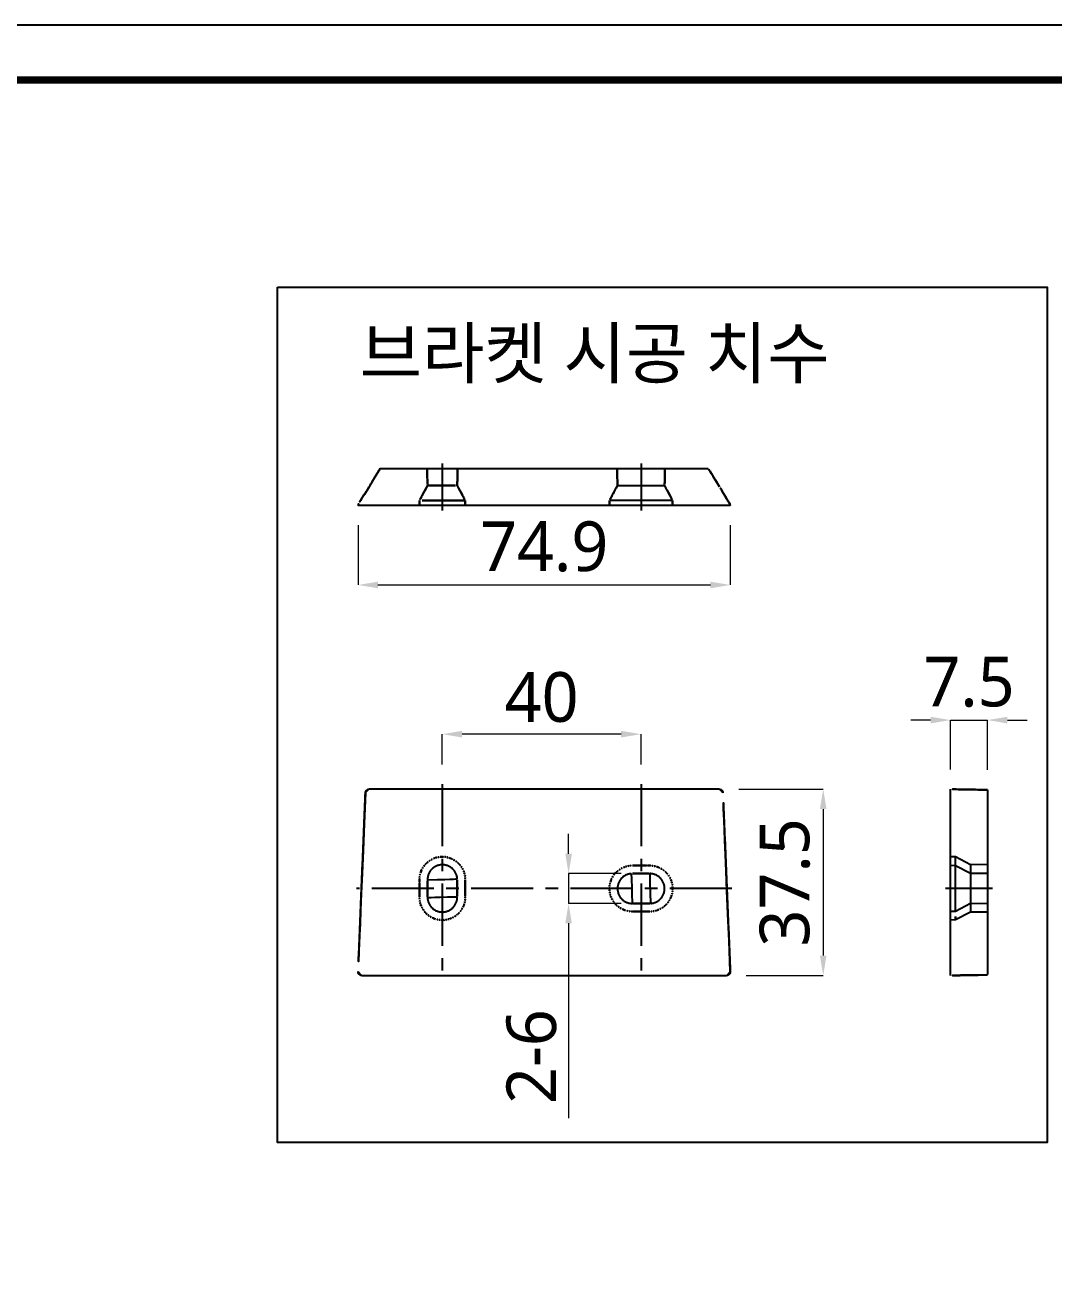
# Model space of a CAD drawing. Extents: x 16296675745 to 16296677481, y -37409619395 to -37409618123.
# Drawn here: x 16296676805.8 to 16296677012.9, y -37409618962.4 to -37409618710.2 of the extents above; entities that cross this region are included whole.
import ezdxf

# ---------------------------------------------------------------- set-up
doc = ezdxf.new("R2010")
doc.units = 0
doc.header["$LTSCALE"] = 10
doc.header["$MEASUREMENT"] = 0
doc.header["$PDMODE"] = 3
doc.header["$PDSIZE"] = -10
doc.linetypes.add('CENTER', pattern=[2, 1.25, -0.25, 0.25, -0.25])
doc.linetypes.add('HIDDEN2', pattern=[4.7625, 3.175, -1.5875])
doc.layers.get('0').update_dxf_attribs({"linetype": 'CONTINUOUS'})
doc.layers.get('DEFPOINTS').update_dxf_attribs({"linetype": 'CONTINUOUS'})
doc.layers.add('1', color=7, linetype='CONTINUOUS')
doc.layers.add('BODY', color=7, linetype='CONTINUOUS')
doc.styles.add('Daelim Dimension', font='')
doc.styles.get('Daelim Dimension').set_extended_font_data('NanumGothic')
doc.dimstyles.new('DEFAULT', dxfattribs={"dimscale": 2, "dimtxt": 2, "dimasz": 2, "dimexe": 0, "dimexo": 2, "dimgap": 1, "dimtad": 1, "dimdec": 1, "dimzin": 9, "dimdsep": 46, "dimtxsty": 'Daelim Dimension', "dimcen": 0.5, "dimclrd": 252, "dimclre": 252, "dimclrt": 3, "dimadec": 1, "dimazin": 0, "dimtfac": 1, "dimtdec": 1, "dimtix": 1, "dimtmove": 0, "dimatfit": 3, "dimfxl": 1, "dimtolj": 1, "dimtzin": 1, "dimlwd": 9, "dimlwe": 9, "dimarcsym": 0})

# ---------------------------------------------------------------- blocks, each defined once
blk = doc.blocks.new('*D32')
at = {"color": 5, "lineweight": 9, "ltscale": 0.5, "transparency": 16777216}
for p, q in [((16296676988.09841, -37409618850.072723), (16296676984.09841, -37409618850.072723)), ((16296676992.09841, -37409618859.991913), (16296676992.09841, -37409618850.072723)), ((16296676992.09841, -37409618850.072723), (16296676999.54841, -37409618850.072723)), ((16296676999.54841, -37409618860.114738), (16296676999.54841, -37409618850.072723)), ((16296677003.54841, -37409618850.072723), (16296677007.54841, -37409618850.072723))]:
    blk.add_line(p, q, dxfattribs=at)
at = {"color": 5, "ltscale": 0.5, "transparency": 16777216}
for points in [[(16296676988.09841, -37409618849.406059), (16296676988.09841, -37409618850.739388), (16296676992.09841, -37409618850.072723)], [(16296677003.54841, -37409618849.406059), (16296677003.54841, -37409618850.739388), (16296676999.54841, -37409618850.072723)]]:
    blk.add_solid(points, dxfattribs=at)
at = {"layer": 'DEFPOINTS', "color": 0, "ltscale": 0.5, "transparency": 16777216}
for p in [(16296676999.54841, -37409618850.072723), (16296676992.09841, -37409618863.991913), (16296676999.54841, -37409618864.114738)]:
    blk.add_point(p, dxfattribs=at)
at = {"color": 7, "ltscale": 0.5, "transparency": 16777216, "insert": (16296676995.82341, -37409618842.428947), "char_height": 10, "attachment_point": 5, "style": 'Daelim Dimension'}
blk.add_mtext('\\A1;7.5', dxfattribs=at)
blk = doc.blocks.new('*D33')
at = {"color": 5, "lineweight": 9, "ltscale": 0.5, "transparency": 16777216}
for p, q in [((16296676889.760639, -37409618858.984703), (16296676889.760639, -37409618852.907829)), ((16296676925.78632, -37409618852.907829), (16296676893.760639, -37409618852.907829)), ((16296676929.78632, -37409618858.984703), (16296676929.78632, -37409618852.907829))]:
    blk.add_line(p, q, dxfattribs=at)
at = {"color": 5, "ltscale": 0.5, "transparency": 16777216}
for points in [[(16296676893.760639, -37409618852.241173), (16296676893.760639, -37409618853.574493), (16296676889.760639, -37409618852.907829)], [(16296676925.78632, -37409618852.241173), (16296676925.78632, -37409618853.574493), (16296676929.78632, -37409618852.907829)]]:
    blk.add_solid(points, dxfattribs=at)
at = {"layer": 'DEFPOINTS', "color": 0, "ltscale": 0.5, "transparency": 16777216}
for p in [(16296676889.760639, -37409618852.907829), (16296676889.760639, -37409618862.984703), (16296676929.78632, -37409618862.984703)]:
    blk.add_point(p, dxfattribs=at)
at = {"color": 7, "ltscale": 0.5, "transparency": 16777216, "insert": (16296676909.773479, -37409618845.500107), "char_height": 10, "attachment_point": 5, "style": 'Daelim Dimension'}
blk.add_mtext('\\A1;40', dxfattribs=at)
blk = doc.blocks.new('*D34')
at = {"color": 5, "lineweight": 9, "ltscale": 0.5, "transparency": 16777216}
for p, q in [((16296676872.817671, -37409618810.871017), (16296676872.817671, -37409618822.879333)), ((16296676947.753389, -37409618810.867538), (16296676947.753389, -37409618822.879333)), ((16296676876.817671, -37409618822.879333), (16296676943.753389, -37409618822.879333))]:
    blk.add_line(p, q, dxfattribs=at)
at = {"color": 5, "ltscale": 0.5, "transparency": 16777216}
for points in [[(16296676876.817671, -37409618822.212669), (16296676876.817671, -37409618823.545998), (16296676872.817671, -37409618822.879333)], [(16296676943.753389, -37409618822.212669), (16296676943.753389, -37409618823.545998), (16296676947.753389, -37409618822.879333)]]:
    blk.add_solid(points, dxfattribs=at)
at = {"layer": 'DEFPOINTS', "color": 0, "ltscale": 0.5, "transparency": 16777216}
for p in [(16296676872.817671, -37409618806.871017), (16296676947.753389, -37409618806.867538), (16296676947.753389, -37409618822.879333)]:
    blk.add_point(p, dxfattribs=at)
at = {"color": 7, "ltscale": 0.5, "transparency": 16777216, "insert": (16296676910.28553, -37409618815.178329), "char_height": 10, "attachment_point": 5, "style": 'Daelim Dimension'}
blk.add_mtext('\\A1;74.9', dxfattribs=at)
blk = doc.blocks.new('*D35')
at = {"color": 5, "lineweight": 9, "ltscale": 0.5, "transparency": 16777216}
for p, q in [((16296676949.49768, -37409618863.9847), (16296676966.4644, -37409618863.9847)), ((16296676966.4644, -37409618867.9847), (16296676966.4644, -37409618897.4847)), ((16296676950.9745, -37409618901.4847), (16296676966.4644, -37409618901.4847))]:
    blk.add_line(p, q, dxfattribs=at)
at = {"color": 5, "ltscale": 0.5, "transparency": 16777216}
for points in [[(16296676965.79774, -37409618867.9847), (16296676967.13107, -37409618867.9847), (16296676966.4644, -37409618863.9847)], [(16296676965.79774, -37409618897.4847), (16296676967.13107, -37409618897.4847), (16296676966.4644, -37409618901.4847)]]:
    blk.add_solid(points, dxfattribs=at)
at = {"layer": 'DEFPOINTS', "color": 0, "ltscale": 0.5, "transparency": 16777216}
for p in [(16296676945.49768, -37409618863.9847), (16296676946.9745, -37409618901.4847), (16296676966.4644, -37409618901.4847)]:
    blk.add_point(p, dxfattribs=at)
at = {"color": 7, "ltscale": 0.5, "transparency": 16777216, "insert": (16296676958.7634, -37409618882.7347), "char_height": 10, "attachment_point": 5, "rotation": 90, "style": 'Daelim Dimension'}
blk.add_mtext('\\A1;37.5', dxfattribs=at)
blk = doc.blocks.new('*D36')
at = {"color": 5, "lineweight": 9, "ltscale": 0.5, "transparency": 16777216}
for p, q in [((16296676915.20158, -37409618876.98354), (16296676915.20158, -37409618872.98354)), ((16296676925.78632, -37409618880.98354), (16296676915.20158, -37409618880.98354)), ((16296676915.20158, -37409618880.98354), (16296676915.20158, -37409618886.98354)), ((16296676925.78632, -37409618886.98354), (16296676915.20158, -37409618886.98354)), ((16296676915.20158, -37409618890.98354), (16296676915.20158, -37409618930.23454))]:
    blk.add_line(p, q, dxfattribs=at)
at = {"color": 5, "ltscale": 0.5, "transparency": 16777216}
for points in [[(16296676914.53491, -37409618876.98354), (16296676915.86824, -37409618876.98354), (16296676915.20158, -37409618880.98354)], [(16296676914.53491, -37409618890.98354), (16296676915.86824, -37409618890.98354), (16296676915.20158, -37409618886.98354)]]:
    blk.add_solid(points, dxfattribs=at)
at = {"layer": 'DEFPOINTS', "color": 0, "ltscale": 0.5, "transparency": 16777216}
for p in [(16296676929.78632, -37409618880.98354), (16296676915.20158, -37409618886.98354), (16296676929.78632, -37409618886.98354)]:
    blk.add_point(p, dxfattribs=at)
at = {"color": 7, "ltscale": 0.5, "transparency": 16777216, "insert": (16296676907.75809, -37409618917.80535), "char_height": 10, "attachment_point": 5, "rotation": 90, "style": 'Daelim Dimension'}
blk.add_mtext('\\A1;2-6', dxfattribs=at)

msp = doc.modelspace()

# ---------------------------------------------------------------- linework, layer by layer
at = {"color": 1, "linetype": 'CENTER'}
for p, q in [((16296676889.760639, -37409618798.421013), (16296676889.760639, -37409618807.870232)), ((16296676929.78632, -37409618798.421013), (16296676929.78632, -37409618807.86837)), ((16296676889.760639, -37409618862.984703), (16296676889.760639, -37409618902.484703)), ((16296676929.78632, -37409618862.984703), (16296676929.78632, -37409618902.484703)), ((16296676948.06921, -37409618883.983543), (16296676872.50342, -37409618883.983543)), ((16296677000.54841, -37409618883.983543), (16296676991.09841, -37409618883.983543))]:
    msp.add_line(p, q, dxfattribs=at)
at = {"ltscale": 0.5}
msp.add_lwpolyline([(16296676477.834841, -37409619187.177101), (16296677128.834841, -37409619187.177101), (16296677128.834841, -37409618710.177101), (16296676477.834841, -37409618710.177101)], close=True, dxfattribs=at)
at = {"color": 5, "linetype": 'ByBlock', "lineweight": 200, "const_width": 1.5}
msp.add_lwpolyline([(16296676488.30303, -37409619166.75238), (16296677118.30303, -37409619166.75238), (16296677118.30303, -37409618721.25238), (16296676488.30303, -37409618721.25238)], close=True, dxfattribs=at)
at = {"layer": '1'}
msp.add_lwpolyline([(16296676856.562941, -37409618762.96463), (16296677011.58606, -37409618762.96463), (16296677011.58606, -37409618935.12352), (16296676856.562941, -37409618935.12352)], close=True, dxfattribs=at)
at = {"layer": 'BODY'}
for p, q in [((16296676992.09841, -37409618901.477501), (16296676992.09841, -37409618863.991913)), ((16296676999.54841, -37409618864.114738), (16296676999.54841, -37409618901.292389))]:
    msp.add_line(p, q, dxfattribs=at)
at = {"layer": 'BODY', "linetype": 'HIDDEN2'}
for p, q in [((16296676993.114349, -37409618877.615021), (16296676992.099951, -37409618877.589104)), ((16296676993.09841, -37409618888.583527), (16296676993.09841, -37409618877.683296)), ((16296676996.09841, -37409618879.206528), (16296676993.114349, -37409618877.615021)), ((16296676993.09841, -37409618879.383537), (16296676992.099951, -37409618879.366096)), ((16296676996.09841, -37409618880.983543), (16296676993.09841, -37409618879.383537)), ((16296676996.09841, -37409618879.256607), (16296676996.0984, -37409618888.648308)), ((16296676999.547001, -37409618879.146332), (16296676996.09841, -37409618879.206528)), ((16296676999.548059, -37409618880.923317), (16296676996.09841, -37409618880.983543)), ((16296676993.09841, -37409618888.583527), (16296676992.099951, -37409618888.600967)), ((16296676996.09841, -37409618886.983543), (16296676993.09841, -37409618888.583527)), ((16296676999.54841, -37409618887.043747), (16296676996.09841, -37409618886.983543)), ((16296676993.114479, -37409618890.297943), (16296676992.09841, -37409618890.323967)), ((16296676996.09841, -37409618888.70652), (16296676993.114479, -37409618890.297943)), ((16296676999.547001, -37409618888.766724), (16296676996.09841, -37409618888.70652))]:
    msp.add_line(p, q, dxfattribs=at)
for points in [[(16296676925.08573, -37409618802.871017), (16296676925.035641, -37409618802.871017), (16296676934.476049, -37409618802.871017)], [(16296676936.05884, -37409618805.871017), (16296676936.135639, -37409618805.871017), (16296676923.51309, -37409618805.871017)]]:
    msp.add_lwpolyline(points, dxfattribs=at)
at = {"layer": 'BODY'}
for points, degree in [([(16296676877.252131, -37409618799.421013), (16296676875.089041, -37409618802.983032), (16296676872.925961, -37409618806.545052)], 2), ([(16296676877.252131, -37409618799.421013), (16296676910.28569, -37409618799.421013), (16296676943.31925, -37409618799.421013)], 2), ([(16296676945.60272, -37409618803.121017), (16296676944.460991, -37409618801.271011), (16296676943.31925, -37409618799.421013)], 2), ([(16296676947.64542, -37409618806.545052), (16296676946.64924, -37409618804.875221), (16296676945.653061, -37409618803.205391)], 2), ([(16296676947.753389, -37409618806.867538), (16296676910.28553, -37409618806.869278), (16296676872.817671, -37409618806.871017)], 2), ([(16296676874.2952, -37409618864.703018), (16296676873.556749, -37409618882.704079), (16296676872.8183, -37409618900.705139)], 2), ([(16296676874.953171, -37409618863.991913), (16296676874.993549, -37409618863.987099), (16296676875.03429, -37409618863.984703), (16296676875.074961, -37409618863.984703)], 3), ([(16296676945.497681, -37409618863.984703), (16296676910.28632, -37409618863.984703), (16296676875.074961, -37409618863.984703)], 2), ([(16296676945.497681, -37409618863.984703), (16296676945.538349, -37409618863.984703), (16296676945.57909, -37409618863.987099), (16296676945.619471, -37409618863.991913)], 3), ([(16296676947.754339, -37409618900.705139), (16296676947.01589, -37409618882.704079), (16296676946.277439, -37409618864.703018)], 2), ([(16296676999.54841, -37409618864.114738), (16296676995.823469, -37409618864.049713), (16296676992.09853, -37409618863.984703)], 2), ([(16296676886.706591, -37409618878.766411), (16296676886.8333, -37409618878.65329), (16296676886.966089, -37409618878.54744), (16296676887.1036, -37409618878.449417)], 3), ([(16296676887.1036, -37409618878.449417), (16296676887.241011, -37409618878.351479), (16296676887.38312, -37409618878.261337), (16296676887.52854, -37409618878.179573)], 3), ([(16296676887.52854, -37409618878.179573), (16296676887.673941, -37409618878.097816), (16296676887.822651, -37409618878.024437), (16296676887.97328, -37409618877.959961)], 3), ([(16296676888.42971, -37409618877.793053), (16296676888.582741, -37409618877.746147), (16296676888.736219, -37409618877.707848), (16296676888.888981, -37409618877.677612)], 3), ([(16296676888.888981, -37409618877.677612), (16296676889.04154, -37409618877.647423), (16296676889.193371, -37409618877.625282), (16296676889.34333, -37409618877.610687)], 3), ([(16296676889.786301, -37409618877.589073), (16296676889.931299, -37409618877.589073), (16296676890.07934, -37409618877.596107), (16296676890.229259, -37409618877.610687)], 3), ([(16296676890.229259, -37409618877.610687), (16296676890.379219, -37409618877.625282), (16296676890.53105, -37409618877.647423), (16296676890.683611, -37409618877.677612)], 3), ([(16296676890.683611, -37409618877.677612), (16296676890.83637, -37409618877.707848), (16296676890.989849, -37409618877.746147), (16296676891.14287, -37409618877.793053)], 3), ([(16296676891.5993, -37409618877.959953), (16296676891.749941, -37409618878.024406), (16296676891.898649, -37409618878.097801), (16296676892.044041, -37409618878.17955)], 3), ([(16296676892.044041, -37409618878.17955), (16296676892.18947, -37409618878.261307), (16296676892.331579, -37409618878.351448), (16296676892.46899, -37409618878.449387)], 3), ([(16296676892.46899, -37409618878.449387), (16296676892.606489, -37409618878.547409), (16296676892.73929, -37409618878.653236), (16296676892.86599, -37409618878.766373)], 3), ([(16296676885.25749, -37409618881.309219), (16296676885.28772, -37409618881.156464), (16296676885.32601, -37409618881.00296), (16296676885.372881, -37409618880.849937)], 3), ([(16296676885.539761, -37409618880.393494), (16296676885.604231, -37409618880.242859), (16296676885.67762, -37409618880.094147), (16296676885.759371, -37409618879.948753)], 3), ([(16296676885.759371, -37409618879.948753), (16296676885.841141, -37409618879.803322), (16296676885.931271, -37409618879.661217), (16296676886.029221, -37409618879.523804)], 3), ([(16296676886.029221, -37409618879.523804), (16296676886.127239, -37409618879.386299), (16296676886.23308, -37409618879.253502), (16296676886.34621, -37409618879.126801)], 3), ([(16296676893.226379, -37409618879.12674), (16296676893.33951, -37409618879.253441), (16296676893.445351, -37409618879.386238), (16296676893.543369, -37409618879.523743)], 3), ([(16296676893.543369, -37409618879.523743), (16296676893.641319, -37409618879.66114), (16296676893.731461, -37409618879.803253), (16296676893.813219, -37409618879.948669)], 3), ([(16296676893.813219, -37409618879.948669), (16296676893.894979, -37409618880.094063), (16296676893.96837, -37409618880.242767), (16296676894.03285, -37409618880.39341)], 3), ([(16296676894.19973, -37409618880.849838), (16296676894.246599, -37409618881.002853), (16296676894.284901, -37409618881.156357), (16296676894.31513, -37409618881.309113)], 3), ([(16296676924.27915, -37409618881.300903), (16296676924.377171, -37409618881.163391), (16296676924.483009, -37409618881.030586), (16296676924.59613, -37409618880.903877)], 3), ([(16296676924.956499, -37409618880.543488), (16296676925.08321, -37409618880.430367), (16296676925.216, -37409618880.324516), (16296676925.3535, -37409618880.226486)], 3), ([(16296676925.3535, -37409618880.226486), (16296676925.49091, -37409618880.12854), (16296676925.63302, -37409618880.038406), (16296676925.77844, -37409618879.956627)], 3), ([(16296676925.77844, -37409618879.956627), (16296676925.92384, -37409618879.874878), (16296676926.07254, -37409618879.801491), (16296676926.223181, -37409618879.737007)], 3), ([(16296676926.679621, -37409618879.570122), (16296676926.83264, -37409618879.523247), (16296676926.986139, -37409618879.484947), (16296676927.138901, -37409618879.45472)], 3), ([(16296676927.138901, -37409618879.45472), (16296676927.291491, -37409618879.424507), (16296676927.44335, -37409618879.402367), (16296676927.593229, -37409618879.387756)], 3), ([(16296676927.59325, -37409618879.387756), (16296676927.743259, -37409618879.373154), (16296676927.891291, -37409618879.366089), (16296676928.036119, -37409618879.366081)], 3), ([(16296676928.036119, -37409618879.366081), (16296676929.564039, -37409618879.366081), (16296676931.091961, -37409618879.366081)], 2), ([(16296676928.036221, -37409618880.983543), (16296676929.78632, -37409618880.983543), (16296676931.536421, -37409618880.983543)], 2), ([(16296676931.091961, -37409618879.366081), (16296676931.31419, -37409618879.366081), (16296676931.536421, -37409618879.366081)], 2), ([(16296676931.536421, -37409618879.366081), (16296676931.68128, -37409618879.366089), (16296676931.829359, -37409618879.373154), (16296676931.97941, -37409618879.387772)], 3), ([(16296676931.97941, -37409618879.387772), (16296676932.12929, -37409618879.402382), (16296676932.281139, -37409618879.42453), (16296676932.433741, -37409618879.454727)], 3), ([(16296676932.433741, -37409618879.454727), (16296676932.586491, -37409618879.48497), (16296676932.73999, -37409618879.523277), (16296676932.893009, -37409618879.570137)], 3), ([(16296676933.34944, -37409618879.737053), (16296676933.500071, -37409618879.801521), (16296676933.648781, -37409618879.874924), (16296676933.79418, -37409618879.956673)], 3), ([(16296676933.79418, -37409618879.956673), (16296676933.93959, -37409618880.038437), (16296676934.081699, -37409618880.128578), (16296676934.21911, -37409618880.22654)], 3), ([(16296676934.21911, -37409618880.22654), (16296676934.3566, -37409618880.324547), (16296676934.489401, -37409618880.430397), (16296676934.616091, -37409618880.543533)], 3), ([(16296676934.976471, -37409618880.903923), (16296676935.089581, -37409618881.030632), (16296676935.195419, -37409618881.163429), (16296676935.29343, -37409618881.300926)], 3), ([(16296676885.168859, -37409618882.650963), (16296676885.168859, -37409618882.428741), (16296676885.168859, -37409618882.206528)], 2), ([(16296676885.168859, -37409618885.706497), (16296676885.168859, -37409618884.178726), (16296676885.168859, -37409618882.650963)], 2), ([(16296676885.168859, -37409618882.206528), (16296676885.168859, -37409618882.061668), (16296676885.17592, -37409618881.913597), (16296676885.19054, -37409618881.763557)], 3), ([(16296676885.19054, -37409618881.763557), (16296676885.205139, -37409618881.61367), (16296676885.227289, -37409618881.461807), (16296676885.25749, -37409618881.309219)], 3), ([(16296676886.78632, -37409618885.706512), (16296676886.78632, -37409618883.95652), (16296676886.78632, -37409618882.206528)], 2), ([(16296676892.78632, -37409618882.206429), (16296676892.78632, -37409618883.95652), (16296676892.78632, -37409618885.706619)], 2), ([(16296676894.31513, -37409618881.309113), (16296676894.345341, -37409618881.461708), (16296676894.367491, -37409618881.613564), (16296676894.38209, -37409618881.763443)], 3), ([(16296676894.38209, -37409618881.763443), (16296676894.396709, -37409618881.913483), (16296676894.40377, -37409618882.061539), (16296676894.40377, -37409618882.206398)], 3), ([(16296676894.40377, -37409618882.206398), (16296676894.40377, -37409618883.95652), (16296676894.40377, -37409618885.706642)], 2), ([(16296676923.418859, -37409618883.98362), (16296676923.418859, -37409618883.838623), (16296676923.4259, -37409618883.690567), (16296676923.440479, -37409618883.540657)], 3), ([(16296676923.440479, -37409618883.540657), (16296676923.45507, -37409618883.390694), (16296676923.4772, -37409618883.238861), (16296676923.507389, -37409618883.086304)], 3), ([(16296676923.507389, -37409618883.086304), (16296676923.537621, -37409618882.93354), (16296676923.57593, -37409618882.78006), (16296676923.62282, -37409618882.627029)], 3), ([(16296676923.789709, -37409618882.170601), (16296676923.854179, -37409618882.019958), (16296676923.92757, -37409618881.871246), (16296676924.009319, -37409618881.725853)], 3), ([(16296676924.009319, -37409618881.725853), (16296676924.091061, -37409618881.580452), (16296676924.18117, -37409618881.43837), (16296676924.279091, -37409618881.30098)], 3), ([(16296676935.29343, -37409618881.300926), (16296676935.39138, -37409618881.438339), (16296676935.481501, -37409618881.580452), (16296676935.563259, -37409618881.725883)], 3), ([(16296676935.563271, -37409618881.725883), (16296676935.64502, -37409618881.871277), (16296676935.718399, -37409618882.019981), (16296676935.782869, -37409618882.170624)], 3), ([(16296676935.94976, -37409618882.627037), (16296676935.996651, -37409618882.780067), (16296676936.03496, -37409618882.933548), (16296676936.065189, -37409618883.086311)], 3), ([(16296676936.065189, -37409618883.086311), (16296676936.095381, -37409618883.238861), (16296676936.117519, -37409618883.390694), (16296676936.132099, -37409618883.540649)], 3), ([(16296676936.132099, -37409618883.540649), (16296676936.14669, -37409618883.690567), (16296676936.153721, -37409618883.838608), (16296676936.153721, -37409618883.983612)], 3), ([(16296676885.19054, -37409618886.149483), (16296676885.17592, -37409618885.999428), (16296676885.168859, -37409618885.851357), (16296676885.168859, -37409618885.706497)], 3), ([(16296676885.25749, -37409618886.603813), (16296676885.227289, -37409618886.45121), (16296676885.205139, -37409618886.299347), (16296676885.19054, -37409618886.149483)], 3), ([(16296676894.38209, -37409618886.149597), (16296676894.367491, -37409618886.299477), (16296676894.345329, -37409618886.45134), (16296676894.31513, -37409618886.603943)], 3), ([(16296676894.40377, -37409618885.706642), (16296676894.40377, -37409618885.851501), (16296676894.396709, -37409618885.999573), (16296676894.38209, -37409618886.149597)], 3), ([(16296676923.4405, -37409618884.426582), (16296676923.425911, -37409618884.276657), (16296676923.418871, -37409618884.128616), (16296676923.418859, -37409618883.98362)], 3), ([(16296676923.507429, -37409618884.880928), (16296676923.47724, -37409618884.728378), (16296676923.45509, -37409618884.576538), (16296676923.4405, -37409618884.426582)], 3), ([(16296676923.622881, -37409618885.340187), (16296676923.575979, -37409618885.187157), (16296676923.53767, -37409618885.033691), (16296676923.507429, -37409618884.880928)], 3), ([(16296676924.009411, -37409618886.241364), (16296676923.92765, -37409618886.095963), (16296676923.854271, -37409618885.94725), (16296676923.789789, -37409618885.796623)], 3), ([(16296676935.78282, -37409618885.7966), (16296676935.718349, -37409618885.947227), (16296676935.64496, -37409618886.09594), (16296676935.56321, -37409618886.241333)], 3), ([(16296676936.06517, -37409618884.880913), (16296676936.034929, -37409618885.033669), (16296676935.99662, -37409618885.187149), (16296676935.94973, -37409618885.340172)], 3), ([(16296676936.13209, -37409618884.426567), (16296676936.1175, -37409618884.576523), (16296676936.09536, -37409618884.728363), (16296676936.06517, -37409618884.880913)], 3), ([(16296676936.153721, -37409618883.983612), (16296676936.153721, -37409618884.128601), (16296676936.146681, -37409618884.276627), (16296676936.13209, -37409618884.426552)], 3), ([(16296676885.372881, -37409618887.063087), (16296676885.32601, -37409618886.910072), (16296676885.28772, -37409618886.756569), (16296676885.25749, -37409618886.603813)], 3), ([(16296676885.759371, -37409618887.964279), (16296676885.67762, -37409618887.818893), (16296676885.604231, -37409618887.670174), (16296676885.539761, -37409618887.519539)], 3), ([(16296676886.029221, -37409618888.389229), (16296676885.931271, -37409618888.251823), (16296676885.841141, -37409618888.109703), (16296676885.759371, -37409618887.964279)], 3), ([(16296676886.346201, -37409618888.786232), (16296676886.23308, -37409618888.659531), (16296676886.127239, -37409618888.526733), (16296676886.029221, -37409618888.389229)], 3), ([(16296676893.543369, -37409618888.389313), (16296676893.445351, -37409618888.52681), (16296676893.3395, -37409618888.659607), (16296676893.226379, -37409618888.786308)], 3), ([(16296676893.813219, -37409618887.964378), (16296676893.731449, -37409618888.109787), (16296676893.641319, -37409618888.2519), (16296676893.543369, -37409618888.389313)], 3), ([(16296676894.03285, -37409618887.519638), (16296676893.96837, -37409618887.670273), (16296676893.894979, -37409618887.818977), (16296676893.813219, -37409618887.964378)], 3), ([(16296676894.31513, -37409618886.603943), (16296676894.284901, -37409618886.756691), (16296676894.246599, -37409618886.910187), (16296676894.19973, -37409618887.063202)], 3), ([(16296676924.279261, -37409618886.666298), (16296676924.181311, -37409618886.528877), (16296676924.091181, -37409618886.38678), (16296676924.009411, -37409618886.241364)], 3), ([(16296676924.596239, -37409618887.063293), (16296676924.48312, -37409618886.936592), (16296676924.377279, -37409618886.803787), (16296676924.279261, -37409618886.666298)], 3), ([(16296676925.35363, -37409618887.740646), (16296676925.216129, -37409618887.642639), (16296676925.08334, -37409618887.536797), (16296676924.956631, -37409618887.423683)], 3), ([(16296676925.77858, -37409618888.010498), (16296676925.63316, -37409618887.928726), (16296676925.491051, -37409618887.8386), (16296676925.35363, -37409618887.740646)], 3), ([(16296676926.22332, -37409618888.23011), (16296676926.072689, -37409618888.165627), (16296676925.923981, -37409618888.092247), (16296676925.77858, -37409618888.010498)], 3), ([(16296676927.13904, -37409618888.512367), (16296676926.98628, -37409618888.482147), (16296676926.832781, -37409618888.443863), (16296676926.67976, -37409618888.396988)], 3), ([(16296676927.59337, -37409618888.579323), (16296676927.462151, -37409618888.566544), (16296676927.32942, -37409618888.547974), (16296676927.19599, -37409618888.523277)], 3), ([(16296676928.03632, -37409618888.60099), (16296676927.891541, -37409618888.60099), (16296676927.743549, -37409618888.593941), (16296676927.59359, -37409618888.579338)], 3), ([(16296676931.53632, -37409618886.983543), (16296676929.78632, -37409618886.983543), (16296676928.03632, -37409618886.983543)], 2), ([(16296676931.53632, -37409618888.60099), (16296676929.78632, -37409618888.60099), (16296676928.03632, -37409618888.60099)], 2), ([(16296676931.97928, -37409618888.579323), (16296676931.829241, -37409618888.593933), (16296676931.681179, -37409618888.60099), (16296676931.53632, -37409618888.60099)], 3), ([(16296676932.433611, -37409618888.512367), (16296676932.281019, -37409618888.542557), (16296676932.12916, -37409618888.564713), (16296676931.97928, -37409618888.579323)], 3), ([(16296676932.892891, -37409618888.396973), (16296676932.73987, -37409618888.44384), (16296676932.58637, -37409618888.48214), (16296676932.433611, -37409618888.512367)], 3), ([(16296676933.794069, -37409618888.010483), (16296676933.64867, -37409618888.092232), (16296676933.49996, -37409618888.165627), (16296676933.349331, -37409618888.230087)], 3), ([(16296676934.219009, -37409618887.740631), (16296676934.0816, -37409618887.838577), (16296676933.939489, -37409618887.928719), (16296676933.794069, -37409618888.010483)], 3), ([(16296676934.615999, -37409618887.423653), (16296676934.4893, -37409618887.536774), (16296676934.35651, -37409618887.642616), (16296676934.219009, -37409618887.740631)], 3), ([(16296676935.29336, -37409618886.666283), (16296676935.195351, -37409618886.803772), (16296676935.08951, -37409618886.936569), (16296676934.976391, -37409618887.063271)], 3), ([(16296676935.56321, -37409618886.241333), (16296676935.481609, -37409618886.386467), (16296676935.39167, -37409618886.528297), (16296676935.293949, -37409618886.665451)], 3), ([(16296676887.10359, -37409618889.463608), (16296676886.966089, -37409618889.365593), (16296676886.83329, -37409618889.259743), (16296676886.706591, -37409618889.146622)], 3), ([(16296676887.52853, -37409618889.733459), (16296676887.38311, -37409618889.651688), (16296676887.240999, -37409618889.561546), (16296676887.10359, -37409618889.463608)], 3), ([(16296676887.97328, -37409618889.953072), (16296676887.822639, -37409618889.888603), (16296676887.673929, -37409618889.815208), (16296676887.52853, -37409618889.733459)], 3), ([(16296676888.888981, -37409618890.23542), (16296676888.73621, -37409618890.205193), (16296676888.582741, -37409618890.166878), (16296676888.42971, -37409618890.119987)], 3), ([(16296676889.343321, -37409618890.302353), (16296676889.193371, -37409618890.287758), (16296676889.041531, -37409618890.265617), (16296676888.888981, -37409618890.23542)], 3), ([(16296676890.22925, -37409618890.302353), (16296676890.07933, -37409618890.316933), (16296676889.93129, -37409618890.323967), (16296676889.786289, -37409618890.323967)], 3), ([(16296676890.683599, -37409618890.235443), (16296676890.53104, -37409618890.265617), (16296676890.37921, -37409618890.287758), (16296676890.22925, -37409618890.302353)], 3), ([(16296676891.14287, -37409618890.120003), (16296676890.98984, -37409618890.166893), (16296676890.836361, -37409618890.2052), (16296676890.683599, -37409618890.235443)], 3), ([(16296676892.044041, -37409618889.733498), (16296676891.89864, -37409618889.815247), (16296676891.749929, -37409618889.888634), (16296676891.5993, -37409618889.953102)], 3), ([(16296676892.468981, -37409618889.463654), (16296676892.33157, -37409618889.5616), (16296676892.189461, -37409618889.651733), (16296676892.044041, -37409618889.733498)], 3), ([(16296676892.86599, -37409618889.146683), (16296676892.739281, -37409618889.259804), (16296676892.606489, -37409618889.365639), (16296676892.468981, -37409618889.463654)], 3), ([(16296676873.476471, -37409618901.477501), (16296676873.516821, -37409618901.4823), (16296676873.55751, -37409618901.484703), (16296676873.598129, -37409618901.484703)], 3), ([(16296676873.598129, -37409618901.484703), (16296676910.28632, -37409618901.484703), (16296676946.974501, -37409618901.484703)], 2), ([(16296676946.974501, -37409618901.484703), (16296676947.015129, -37409618901.484703), (16296676947.05582, -37409618901.4823), (16296676947.096161, -37409618901.477501)], 3), ([(16296676999.54841, -37409618901.354652), (16296676995.82341, -37409618901.419678), (16296676992.09841, -37409618901.484703)], 2)]:
    msp.add_open_spline(points, degree=degree, dxfattribs=at)
at = {"layer": 'BODY', "linetype": 'HIDDEN2'}
for points in [[(16296676886.725491, -37409618799.422394), (16296676886.75559, -37409618801.146713), (16296676886.78569, -37409618802.871017)], [(16296676892.78569, -37409618802.871017), (16296676892.81579, -37409618801.146721), (16296676892.84589, -37409618799.422417)], [(16296676925.035641, -37409618802.871017), (16296676925.005541, -37409618801.146713), (16296676924.975439, -37409618799.422409)], [(16296676934.59584, -37409618799.422409), (16296676934.565741, -37409618801.146713), (16296676934.535641, -37409618802.871017)], [(16296676886.78569, -37409618802.871017), (16296676885.985689, -37409618804.371017), (16296676885.18569, -37409618805.871017)], [(16296676886.78569, -37409618802.871017), (16296676889.760639, -37409618802.871017), (16296676892.73559, -37409618802.871017)], [(16296676892.78569, -37409618802.871017), (16296676893.58569, -37409618804.371017), (16296676894.385691, -37409618805.871017)], [(16296676925.035641, -37409618802.871017), (16296676924.24424, -37409618804.354942), (16296676923.452829, -37409618805.838867)], [(16296676934.535641, -37409618802.871017), (16296676935.327141, -37409618804.355072), (16296676936.118629, -37409618805.839127)], [(16296676885.18569, -37409618805.871017), (16296676885.176979, -37409618806.370239), (16296676885.168261, -37409618806.869469)], [(16296676894.385691, -37409618805.871017), (16296676889.78569, -37409618805.871017), (16296676885.18569, -37409618805.871017)], [(16296676894.385691, -37409618805.871017), (16296676894.394421, -37409618806.371017), (16296676894.403151, -37409618806.871017)], [(16296676923.43569, -37409618805.871017), (16296676923.426979, -37409618806.370239), (16296676923.418261, -37409618806.869469)], [(16296676936.135639, -37409618805.871017), (16296676936.14436, -37409618806.370239), (16296676936.15307, -37409618806.869469)]]:
    msp.add_open_spline(points, degree=2, dxfattribs=at)
at = {"layer": 'BODY'}
for points, weights in [([(16296676872.817671, -37409618806.871017), (16296676872.833509, -37409618806.69529), (16296676872.925961, -37409618806.545052)], [1, 0.973425487724, 1]), ([(16296676947.64542, -37409618806.545052), (16296676947.73691, -37409618806.693718), (16296676947.753389, -37409618806.867538)], [1, 0.973695795649, 0.999464883166]), ([(16296676874.953171, -37409618863.991913), (16296676874.321289, -37409618864.0672), (16296676874.2952, -37409618864.703018)], [1, 0.761219466864, 1]), ([(16296676946.277439, -37409618864.703018), (16296676946.25135, -37409618864.0672), (16296676945.619471, -37409618863.991913)], [1, 0.761219366477, 1]), ([(16296676872.8183, -37409618900.705139), (16296676872.789961, -37409618901.395897), (16296676873.476471, -37409618901.477501)], [1, 0.733905020886, 1]), ([(16296676947.096161, -37409618901.477501), (16296676947.782669, -37409618901.395897), (16296676947.754339, -37409618900.705139)], [1, 0.733904910785, 1])]:
    msp.add_rational_spline(points, weights, degree=2, dxfattribs=at)
for points, knots in [([(16296676887.9734, -37409618877.959908), (16296676888.011021, -37409618877.94381), (16296676888.04875, -37409618877.928268), (16296676888.20038, -37409618877.868233), (16296676888.31492, -37409618877.828232), (16296676888.42971, -37409618877.793053)], [0.00026446219, 0.00026446219, 0.00026446219, 0.00026446219, 0.24971894045, 0.24971894045, 1, 1, 1, 1]), ([(16296676889.34333, -37409618877.610687), (16296676889.493231, -37409618877.596107), (16296676889.641239, -37409618877.589073), (16296676889.78624, -37409618877.589073), (16296676889.78627, -37409618877.589073), (16296676889.786301, -37409618877.589073)], [0, 0, 0, 0, 0.9998214206, 0.9998214206, 1, 1, 1, 1]), ([(16296676891.14287, -37409618877.793053), (16296676891.257629, -37409618877.828209), (16296676891.372141, -37409618877.868202), (16296676891.5238, -37409618877.928238), (16296676891.561609, -37409618877.94381), (16296676891.5993, -37409618877.959953)], [0, 0, 0, 0, 0.750047981, 0.750047981, 1, 1, 1, 1]), ([(16296676885.372881, -37409618880.849937), (16296676885.408039, -37409618880.735138), (16296676885.44803, -37409618880.620613), (16296676885.50806, -37409618880.468979), (16296676885.52363, -37409618880.431183), (16296676885.539761, -37409618880.393494)], [0, 0, 0, 0, 0.7500542629, 0.7500542629, 1, 1, 1, 1]), ([(16296676886.34621, -37409618879.126801), (16296676886.40276, -37409618879.063454), (16296676886.46113, -37409618879.00164), (16296676886.58139, -37409618878.881371), (16296676886.64323, -37409618878.822983), (16296676886.706591, -37409618878.766411)], [0, 0, 0, 0, 0.4999164923, 0.4999164923, 1, 1, 1, 1]), ([(16296676892.86599, -37409618878.766373), (16296676892.92934, -37409618878.822922), (16296676892.991159, -37409618878.881287), (16296676893.111429, -37409618879.001549), (16296676893.169821, -37409618879.063393), (16296676893.226379, -37409618879.12674)], [0, 0, 0, 0, 0.4999424247, 0.4999424247, 1, 1, 1, 1]), ([(16296676894.0329, -37409618880.393517), (16296676894.049, -37409618880.431152), (16296676894.06455, -37409618880.468903), (16296676894.124571, -37409618880.620499), (16296676894.16457, -37409618880.735031), (16296676894.19973, -37409618880.849838)], [0.00026494371, 0.00026494371, 0.00026494371, 0.00026494371, 0.2498659141, 0.2498659141, 1, 1, 1, 1]), ([(16296676924.59613, -37409618880.903877), (16296676924.652679, -37409618880.840538), (16296676924.71106, -37409618880.778709), (16296676924.83132, -37409618880.658447), (16296676924.89315, -37409618880.60006), (16296676924.956499, -37409618880.543488)], [0, 0, 0, 0, 0.4999580099, 0.4999580099, 1, 1, 1, 1]), ([(16296676926.223181, -37409618879.737007), (16296676926.260839, -37409618879.720886), (16296676926.29862, -37409618879.70533), (16296676926.450251, -37409618879.645287), (16296676926.5648, -37409618879.605293), (16296676926.679621, -37409618879.570122)], [0, 0, 0, 0, 0.2497976192, 0.2497976192, 1, 1, 1, 1]), ([(16296676932.893009, -37409618879.570137), (16296676933.007799, -37409618879.605309), (16296676933.12232, -37409618879.645302), (16296676933.273951, -37409618879.705338), (16296676933.31176, -37409618879.720909), (16296676933.34944, -37409618879.737053)], [0, 0, 0, 0, 0.7500217914, 0.7500217914, 1, 1, 1, 1]), ([(16296676934.616091, -37409618880.543533), (16296676934.67943, -37409618880.600082), (16296676934.741249, -37409618880.658447), (16296676934.861509, -37409618880.778717), (16296676934.919901, -37409618880.840561), (16296676934.976471, -37409618880.903923)], [0, 0, 0, 0, 0.499926371, 0.499926371, 1, 1, 1, 1]), ([(16296676923.62282, -37409618882.627029), (16296676923.65798, -37409618882.51226), (16296676923.697981, -37409618882.397743), (16296676923.75802, -37409618882.246071), (16296676923.77359, -37409618882.208267), (16296676923.789709, -37409618882.170601)], [0, 0, 0, 0, 0.7501446621, 0.7501446621, 1, 1, 1, 1]), ([(16296676935.782869, -37409618882.170624), (16296676935.79899, -37409618882.208282), (16296676935.81455, -37409618882.246071), (16296676935.87459, -37409618882.397743), (16296676935.914591, -37409618882.51226), (16296676935.94976, -37409618882.627037)], [0, 0, 0, 0, 0.2498029802, 0.2498029802, 1, 1, 1, 1]), ([(16296676923.789789, -37409618885.796623), (16296676923.773661, -37409618885.758949), (16296676923.758089, -37409618885.721153), (16296676923.69805, -37409618885.569489), (16296676923.658051, -37409618885.454971), (16296676923.622881, -37409618885.340187)], [0, 0, 0, 0, 0.2498453469, 0.2498453469, 1, 1, 1, 1]), ([(16296676935.94973, -37409618885.340172), (16296676935.91456, -37409618885.454948), (16296676935.874559, -37409618885.569473), (16296676935.81451, -37409618885.721138), (16296676935.79895, -37409618885.758926), (16296676935.78282, -37409618885.7966)], [0, 0, 0, 0, 0.7501781484, 0.7501781484, 1, 1, 1, 1]), ([(16296676885.539761, -37409618887.519539), (16296676885.52363, -37409618887.481857), (16296676885.50806, -37409618887.444054), (16296676885.44803, -37409618887.292419), (16296676885.408039, -37409618887.177887), (16296676885.372881, -37409618887.063087)], [0, 0, 0, 0, 0.2499445987, 0.2499445987, 1, 1, 1, 1]), ([(16296676894.19973, -37409618887.063202), (16296676894.16456, -37409618887.178017), (16296676894.124571, -37409618887.292549), (16296676894.064541, -37409618887.444183), (16296676894.048969, -37409618887.481972), (16296676894.03285, -37409618887.519638)], [0, 0, 0, 0, 0.7501272694, 0.7501272694, 1, 1, 1, 1]), ([(16296676924.956631, -37409618887.423683), (16296676924.89328, -37409618887.367111), (16296676924.83145, -37409618887.308739), (16296676924.711189, -37409618887.188477), (16296676924.652809, -37409618887.126648), (16296676924.596239, -37409618887.063293)], [0, 0, 0, 0, 0.4999936046, 0.4999936046, 1, 1, 1, 1]), ([(16296676926.67943, -37409618888.396881), (16296676926.564739, -37409618888.361748), (16296676926.45031, -37409618888.321793), (16296676926.29883, -37409618888.261818), (16296676926.26107, -37409618888.246269), (16296676926.22344, -37409618888.230164)], [0.00071613335, 0.00071613335, 0.00071613335, 0.00071613335, 0.75010426099, 0.75010426099, 0.99973516763, 0.99973516763, 0.99973516763, 0.99973516763]), ([(16296676933.349331, -37409618888.230087), (16296676933.311649, -37409618888.246223), (16296676933.273849, -37409618888.261803), (16296676933.122219, -37409618888.321823), (16296676933.00769, -37409618888.361809), (16296676932.892891, -37409618888.396973)], [0, 0, 0, 0, 0.2499247911, 0.2499247911, 1, 1, 1, 1]), ([(16296676934.97612, -37409618887.063568), (16296676934.91964, -37409618887.126823), (16296676934.86134, -37409618887.188553), (16296676934.741171, -37409618887.308723), (16296676934.67935, -37409618887.367104), (16296676934.615999, -37409618887.423653)], [0.00077969393, 0.00077969393, 0.00077969393, 0.00077969393, 0.50003603822, 0.50003603822, 1, 1, 1, 1]), ([(16296676886.706551, -37409618889.146584), (16296676886.6432, -37409618889.090027), (16296676886.581381, -37409618889.031647), (16296676886.46114, -37409618888.911407), (16296676886.402781, -37409618888.849602), (16296676886.346239, -37409618888.786278)], [0.00011101622, 0.00011101622, 0.00011101622, 0.00011101622, 0.50007468647, 0.50007468647, 0.99988884125, 0.99988884125, 0.99988884125, 0.99988884125]), ([(16296676888.42971, -37409618890.119987), (16296676888.314911, -37409618890.084808), (16296676888.20038, -37409618890.0448), (16296676888.04871, -37409618889.984756), (16296676888.010929, -37409618889.969193), (16296676887.97328, -37409618889.953072)], [0, 0, 0, 0, 0.7502640569, 0.7502640569, 1, 1, 1, 1]), ([(16296676889.786289, -37409618890.323967), (16296676889.786261, -37409618890.323967), (16296676889.78624, -37409618890.323967), (16296676889.641239, -37409618890.323967), (16296676889.493219, -37409618890.316933), (16296676889.343321, -37409618890.302353)], [0, 0, 0, 0, 0.000158993, 0.000158993, 1, 1, 1, 1]), ([(16296676891.5993, -37409618889.953102), (16296676891.561609, -37409618889.969231), (16296676891.5238, -37409618889.984802), (16296676891.372129, -37409618890.044853), (16296676891.257629, -37409618890.084839), (16296676891.14287, -37409618890.120003)], [0, 0, 0, 0, 0.2499394404, 0.2499394404, 1, 1, 1, 1]), ([(16296676893.226379, -37409618888.786308), (16296676893.169809, -37409618888.849663), (16296676893.11142, -37409618888.911491), (16296676892.991159, -37409618889.031754), (16296676892.929331, -37409618889.090134), (16296676892.86599, -37409618889.146683)], [0, 0, 0, 0, 0.5000497737, 0.5000497737, 1, 1, 1, 1])]:
    msp.add_open_spline(points, degree=3, knots=knots, dxfattribs=at)
for points, weights, knots in [([(16296676886.78632, -37409618882.206528), (16296676886.786329, -37409618879.206573), (16296676889.78628, -37409618879.206528), (16296676892.78623, -37409618879.206482), (16296676892.78632, -37409618882.206429)], [1, 0.707112704393, 1, 0.707112704393, 1], [0, 0, 0, 4.7123457545, 4.7123457545, 9.4246778511, 9.4246778511, 9.4246778511]), ([(16296676928.03632, -37409618886.983543), (16296676925.036329, -37409618886.983566), (16296676925.03627, -37409618883.983589), (16296676925.03624, -37409618880.983612), (16296676928.036221, -37409618880.983543)], [1, 0.707111327713, 1, 0.707112994133, 1], [0, 0, 0, 4.7123800188, 4.7123800188, 9.4247583696, 9.4247583696, 9.4247583696]), ([(16296676931.536421, -37409618880.983543), (16296676934.53631, -37409618880.983688), (16296676934.53627, -37409618883.983589), (16296676934.536221, -37409618886.983482), (16296676931.53632, -37409618886.983543)], [1, 0.707118566397, 1, 0.707118566397, 1], [0, 0, 0, 4.712288982, 4.712288982, 9.424577964, 9.424577964, 9.424577964]), ([(16296676892.78632, -37409618885.706619), (16296676892.786221, -37409618888.706573), (16296676889.78627, -37409618888.70652), (16296676886.78631, -37409618888.706467), (16296676886.78632, -37409618885.706512)], [1, 0.707112087954, 1, 0.707112087954, 1], [0, 0, 0, 4.7123439521, 4.7123439521, 9.4246879042, 9.4246879042, 9.4246879042])]:
    msp.add_rational_spline(points, weights, degree=2, knots=knots, dxfattribs=at)
at = {"layer": 'BODY', "linetype": 'HIDDEN2'}
msp.add_open_spline([(16296676993.09841, -37409618890.22908), (16296676993.09841, -37409618890.33416), (16296676993.09841, -37409618889.797829), (16296676993.09841, -37409618889.139473), (16296676993.09841, -37409618888.583527)], degree=3, knots=[0, 0, 0, 0, 0.077436747, 1.8004217449, 1.8004217449, 1.8004217449, 1.8004217449], dxfattribs=at)

# ---------------------------------------------------------------- texts
at = {"ltscale": 0.5, "insert": (16296676873.14036, -37409618771.235619), "char_height": 10, "attachment_point": 1, "style": 'Daelim Dimension'}
msp.add_mtext('브라켓 시공 치수', dxfattribs=at)

# ---------------------------------------------------------------- dimensions: what is measured, and where the dimension line sits
at = {"ltscale": 0.5}
for base, p1, p2, picture, middle in [((16296676947.753389, -37409618822.879333), (16296676872.817671, -37409618806.871017), (16296676947.753389, -37409618806.867538), '*D34', (16296676910.28553, -37409618815.178329)), ((16296676999.54841, -37409618850.072723), (16296676992.09841, -37409618863.991913), (16296676999.54841, -37409618864.114738), '*D32', (16296676995.82341, -37409618842.428947)), ((16296676889.760639, -37409618852.907829), (16296676929.78632, -37409618862.984703), (16296676889.760639, -37409618862.984703), '*D33', (16296676909.773479, -37409618845.500107))]:
    dim = msp.add_linear_dim(base=base, p1=p1, p2=p2, dimstyle='DEFAULT', override={"dimtxt": 5, "dimclrd": 5, "dimclre": 5, "dimclrt": 7}, dxfattribs=at)
    dim.commit()
    dim.dimension.update_dxf_attribs({"geometry": picture, "text_midpoint": middle})
dim = msp.add_linear_dim(base=(16296676966.464399, -37409618901.484703), p1=(16296676945.497681, -37409618863.984703), p2=(16296676946.974501, -37409618901.484703), angle=90, dimstyle='DEFAULT', override={"dimtxt": 5, "dimclrd": 5, "dimclre": 5, "dimclrt": 7}, dxfattribs=at)
dim.commit()
dim.dimension.update_dxf_attribs({"geometry": '*D35', "text_midpoint": (16296676958.763399, -37409618882.734703)})
dim = msp.add_linear_dim(base=(16296676915.20158, -37409618886.983543), p1=(16296676929.78632, -37409618880.983543), p2=(16296676929.78632, -37409618886.983543), angle=90, text='2-<>', dimstyle='DEFAULT', override={"dimtxt": 5, "dimclrd": 5, "dimclre": 5, "dimclrt": 7}, dxfattribs=at)
dim.commit()
dim.dimension.update_dxf_attribs({"geometry": '*D36', "text_midpoint": (16296676915.20158, -37409618917.805351), "dimtype": 160})

doc.saveas('drawing.dxf')
